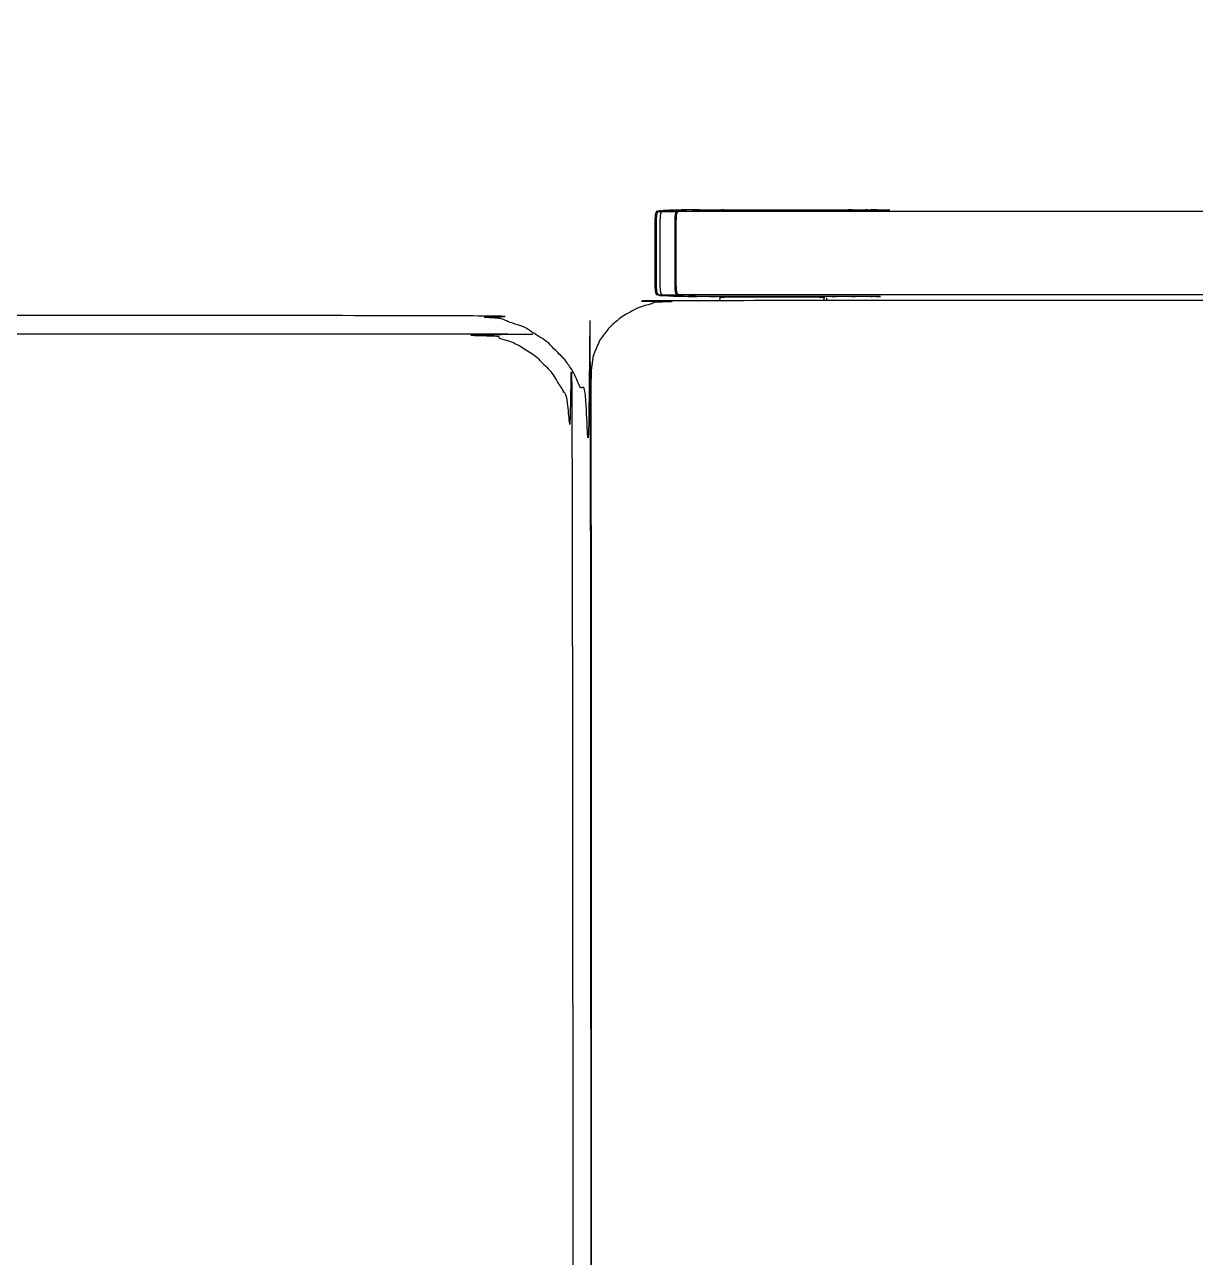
# Model space of a CAD drawing. Header units: millimetres. Extents: x 3429 to 24139, y -631 to 9878.
# Drawn here: x 7976.36 to 8008.33, y 3541.51 to 3575.16 of the extents above; entities that cross this region are included whole.
import ezdxf

# ---------------------------------------------------------------- set-up
doc = ezdxf.new("R2010")
doc.units = ezdxf.units.MM
for name, color, linetype, lineweight in [('multid_gorunus_3', 23, 'Continuous', 13), ('multid_gorunus_4', 15, 'Continuous', 9), ('multid_gorunus_5', 193, 'Continuous', 5)]:
    doc.layers.add(name, color=color, linetype=linetype, lineweight=lineweight)

# ---------------------------------------------------------------- blocks, each defined once
blk = doc.blocks.new('grup-1')
at = {"layer": 'multid_gorunus_3', "lineweight": -3}
for points in [[(2472.24, 6030.584), (2471.87, 6030.627), (2471.5, 6030.67), (2437.229, 6030.679), (2402.957, 6030.689), (2402.587, 6030.646), (2402.217, 6030.604), (2401.878, 6030.482), (2401.538, 6030.361), (2401.238, 6030.17), (2400.938, 6029.979), (2400.688, 6029.729), (2400.438, 6029.479), (2400.247, 6029.18), (2400.057, 6028.88), (2399.935, 6028.54), (2399.813, 6028.201), (2399.77, 6027.831), (2399.728, 6027.461), (2399.713, 5975.69), (2399.696, 5913.418), (2399.739, 5913.048), (2399.781, 5912.678), (2399.903, 5912.339), (2400.024, 5911.999), (2400.215, 5911.699), (2400.406, 5911.399), (2400.656, 5911.149), (2400.906, 5910.899), (2401.205, 5910.708), (2401.505, 5910.517), (2401.845, 5910.396), (2402.184, 5910.274), (2402.554, 5910.231), (2402.924, 5910.189), (2437.195, 5910.179), (2471.467, 5910.17), (2471.837, 5910.212), (2472.207, 5910.255), (2472.546, 5910.376), (2472.886, 5910.498), (2473.186, 5910.688), (2473.486, 5910.879), (2473.736, 5911.129), (2473.986, 5911.379), (2474.177, 5911.679), (2474.367, 5911.978), (2474.489, 5912.318), (2474.611, 5912.658), (2474.654, 5913.028), (2474.696, 5913.397), (2474.713, 5975.669), (2474.728, 6027.44), (2474.685, 6027.81), (2474.643, 6028.18), (2474.521, 6028.52), (2474.4, 6028.86), (2474.209, 6029.159), (2474.018, 6029.459), (2473.768, 6029.709), (2473.518, 6029.959), (2473.219, 6030.15), (2472.919, 6030.341), (2472.579, 6030.463), (2472.24, 6030.584)], [(2471.498, 6030.17), (2471.811, 6030.134), (2472.123, 6030.097), (2472.41, 6029.994), (2472.698, 6029.892), (2472.951, 6029.73), (2473.205, 6029.569), (2473.416, 6029.357), (2473.628, 6029.146), (2473.789, 6028.892), (2473.95, 6028.638), (2474.053, 6028.351), (2474.156, 6028.064), (2474.192, 6027.751), (2474.228, 6027.438), (2474.213, 5975.669), (2474.196, 5913.4), (2474.16, 5913.087), (2474.124, 5912.774), (2474.021, 5912.487), (2473.918, 5912.2), (2473.757, 5911.946), (2473.595, 5911.693), (2473.384, 5911.481), (2473.172, 5911.27), (2472.918, 5911.109), (2472.665, 5910.947), (2472.378, 5910.845), (2472.09, 5910.742), (2471.778, 5910.706), (2471.465, 5910.67), (2437.196, 5910.679), (2402.926, 5910.689), (2402.613, 5910.725), (2402.301, 5910.761), (2402.014, 5910.864), (2401.726, 5910.967), (2401.473, 5911.128), (2401.219, 5911.29), (2401.008, 5911.501), (2400.796, 5911.713), (2400.635, 5911.966), (2400.474, 5912.22), (2400.371, 5912.507), (2400.268, 5912.795), (2400.232, 5913.107), (2400.196, 5913.42), (2400.213, 5975.689), (2400.228, 6027.459), (2400.264, 6027.772), (2400.3, 6028.084), (2400.403, 6028.371), (2400.506, 6028.659), (2400.667, 6028.912), (2400.829, 6029.166), (2401.04, 6029.377), (2401.252, 6029.589), (2401.506, 6029.75), (2401.759, 6029.911), (2402.046, 6030.014), (2402.334, 6030.117), (2402.646, 6030.153), (2402.959, 6030.189), (2437.228, 6030.179), (2471.498, 6030.17)]]:
    blk.add_open_spline(points, degree=2, knots=[-16, -16, -16, -15, -15, -14, -14, -13, -13, -12, -12, -11, -11, -10, -10, -9, -9, -8, -8, -7, -7, -6, -6, -5, -5, -4, -4, -3, -3, -2, -2, -1, -1, 0, 0, 1, 1, 2, 2, 3, 3, 4, 4, 5, 5, 6, 6, 7, 7, 8, 8, 9, 9, 10, 10, 11, 11, 12, 12, 13, 13, 14, 14, 15, 15, 16, 16, 16], dxfattribs=at)
at = {"layer": 'multid_gorunus_4', "lineweight": -3}
for points, knots in [([(2346.99, 6029.91), (2346.994, 6029.917), (2346.998, 6029.925), (2347.01, 6029.935), (2347.021, 6029.945), (2347.042, 6029.961), (2347.064, 6029.978), (2347.099, 6030.003), (2347.133, 6030.028), (2347.184, 6030.065), (2347.236, 6030.102), (2347.3, 6030.148), (2347.364, 6030.194), (2347.438, 6030.247), (2347.512, 6030.299), (2347.592, 6030.355), (2347.673, 6030.411), (2347.758, 6030.468), (2347.842, 6030.525), (2347.929, 6030.582), (2348.017, 6030.639), (2348.106, 6030.696), (2348.196, 6030.753), (2348.287, 6030.81), (2348.378, 6030.867), (2348.47, 6030.922), (2348.562, 6030.978), (2348.656, 6031.032), (2348.749, 6031.087), (2348.843, 6031.14), (2348.937, 6031.193), (2349.032, 6031.246), (2349.126, 6031.298), (2349.222, 6031.349), (2349.318, 6031.4), (2349.415, 6031.451), (2349.511, 6031.501), (2349.609, 6031.55), (2349.706, 6031.599), (2349.805, 6031.647), (2349.903, 6031.694), (2350.003, 6031.741), (2350.102, 6031.788), (2350.202, 6031.833), (2350.302, 6031.879), (2350.403, 6031.923), (2350.504, 6031.968), (2350.606, 6032.011), (2350.707, 6032.054), (2350.81, 6032.096), (2350.912, 6032.138), (2351.016, 6032.179), (2351.119, 6032.22), (2351.223, 6032.26), (2351.327, 6032.299), (2351.432, 6032.338), (2351.537, 6032.376), (2351.642, 6032.413), (2351.748, 6032.451), (2351.854, 6032.487), (2351.961, 6032.522), (2352.067, 6032.557), (2352.174, 6032.592), (2352.282, 6032.625), (2352.39, 6032.658), (2352.498, 6032.69), (2352.606, 6032.722), (2352.715, 6032.753), (2352.824, 6032.784), (2352.934, 6032.813), (2353.044, 6032.842), (2353.154, 6032.87), (2353.264, 6032.898), (2353.375, 6032.925), (2353.486, 6032.951), (2353.597, 6032.976), (2353.708, 6033.001), (2353.82, 6033.025), (2353.932, 6033.049), (2354.045, 6033.071), (2354.157, 6033.093), (2354.27, 6033.114), (2354.383, 6033.135), (2354.501, 6033.154), (2354.619, 6033.174), (2354.745, 6033.192), (2354.871, 6033.21), (2355.009, 6033.226), (2355.148, 6033.243), (2355.303, 6033.258), (2355.458, 6033.274), (2355.634, 6033.288), (2355.81, 6033.302), (2356.01, 6033.315), (2356.21, 6033.329), (2356.439, 6033.341), (2356.667, 6033.353), (2356.928, 6033.364), (2357.19, 6033.375), (2357.487, 6033.385), (2357.785, 6033.395), (2358.123, 6033.404), (2358.462, 6033.413), (2358.844, 6033.421), (2359.227, 6033.429), (2359.658, 6033.437), (2360.09, 6033.444), (2360.573, 6033.45), (2361.057, 6033.457), (2361.597, 6033.463), (2362.138, 6033.469), (2362.739, 6033.474), (2363.339, 6033.479), (2364.005, 6033.484), (2364.67, 6033.488), (2365.392, 6033.492), (2366.113, 6033.496), (2366.884, 6033.5), (2367.654, 6033.503), (2368.464, 6033.506), (2369.275, 6033.509), (2370.118, 6033.512), (2370.961, 6033.514), (2371.828, 6033.516), (2372.695, 6033.518), (2373.579, 6033.52), (2374.463, 6033.522), (2375.354, 6033.523), (2376.246, 6033.524), (2377.138, 6033.525), (2378.03, 6033.526), (2378.915, 6033.527), (2379.799, 6033.528), (2380.667, 6033.528), (2381.536, 6033.529), (2382.38, 6033.529), (2382.625, 6033.53), (2383.437, 6033.53), (2384.25, 6033.53), (2385.023, 6033.53), (2385.795, 6033.53), (2386.52, 6033.53), (2387.245, 6033.53), (2387.913, 6033.53), (2388.582, 6033.53), (2389.186, 6033.53), (2389.791, 6033.53), (2390.335, 6033.53), (2390.879, 6033.53), (2391.366, 6033.53), (2391.853, 6033.53), (2392.287, 6033.53), (2392.72, 6033.53), (2393.104, 6033.53), (2393.487, 6033.53), (2393.824, 6033.53), (2394.162, 6033.53), (2394.456, 6033.53), (2394.75, 6033.53), (2395.005, 6033.53), (2395.259, 6033.53), (2395.478, 6033.53), (2395.697, 6033.53), (2395.883, 6033.53), (2396.068, 6033.53), (2396.224, 6033.53), (2396.379, 6033.53), (2396.507, 6033.53), (2396.635, 6033.53), (2396.738, 6033.53), (2396.841, 6033.53), (2396.922, 6033.53), (2397.003, 6033.53), (2397.065, 6033.53), (2397.126, 6033.53), (2397.172, 6033.53), (2397.218, 6033.53), (2397.25, 6033.53), (2397.282, 6033.53), (2397.302, 6033.529), (2397.323, 6033.529), (2397.335, 6033.527), (2397.347, 6033.525)], [0, 0, 0, 1, 1, 2, 2, 3, 3, 4, 4, 5, 5, 6, 6, 7, 7, 8, 8, 9, 9, 10, 10, 11, 11, 12, 12, 13, 13, 14, 14, 15, 15, 16, 16, 17, 17, 18, 18, 19, 19, 20, 20, 21, 21, 22, 22, 23, 23, 24, 24, 25, 25, 26, 26, 27, 27, 28, 28, 29, 29, 30, 30, 31, 31, 32, 32, 33, 33, 34, 34, 35, 35, 36, 36, 37, 37, 38, 38, 39, 39, 40, 40, 41, 41, 42, 42, 43, 43, 44, 44, 45, 45, 46, 46, 47, 47, 48, 48, 49, 49, 50, 50, 51, 51, 52, 52, 53, 53, 54, 54, 55, 55, 56, 56, 57, 57, 58, 58, 59, 59, 60, 60, 61, 61, 62, 62, 63, 63, 64, 64, 65, 65, 66, 66, 67, 67, 68, 68, 69, 69, 70, 70, 71, 71, 72, 72, 73, 73, 74, 74, 75, 75, 76, 76, 77, 77, 78, 78, 79, 79, 80, 80, 81, 81, 82, 82, 83, 83, 84, 84, 85, 85, 86, 86, 87, 87, 88, 88, 89, 89, 90, 90, 91, 91, 91]), ([(2396.953, 6033.571), (2396.914, 6033.571), (2396.875, 6033.572), (2396.855, 6033.573), (2396.834, 6033.573), (2396.783, 6033.574), (2396.732, 6033.574), (2396.673, 6033.574), (2396.614, 6033.574), (2396.547, 6033.575), (2396.48, 6033.575), (2396.404, 6033.575), (2396.328, 6033.575), (2396.243, 6033.575), (2396.157, 6033.575), (2396.062, 6033.575), (2395.967, 6033.575), (2395.862, 6033.575), (2395.758, 6033.575), (2395.647, 6033.575), (2395.535, 6033.575), (2395.417, 6033.575), (2395.299, 6033.575), (2395.176, 6033.575), (2395.053, 6033.575), (2394.926, 6033.575), (2394.8, 6033.575), (2394.67, 6033.575), (2394.541, 6033.575), (2394.411, 6033.575), (2394.28, 6033.575), (2394.15, 6033.575), (2394.019, 6033.575), (2393.89, 6033.575), (2393.761, 6033.575), (2393.634, 6033.575), (2393.507, 6033.575), (2393.384, 6033.575), (2393.262, 6033.575), (2393.144, 6033.575), (2393.026, 6033.575), (2392.914, 6033.575), (2392.802, 6033.575), (2392.698, 6033.575), (2392.594, 6033.575), (2392.499, 6033.575), (2392.403, 6033.575), (2392.318, 6033.575), (2392.232, 6033.575), (2392.156, 6033.575), (2392.08, 6033.575), (2392.013, 6033.575), (2391.946, 6033.575), (2391.887, 6033.574), (2391.829, 6033.574), (2391.777, 6033.574), (2391.726, 6033.574), (2391.682, 6033.573), (2391.638, 6033.573), (2391.601, 6033.572), (2391.563, 6033.571), (2391.563, 6033.571), (2391.562, 6033.571)], [187.113527, 187.113527, 187.113527, 188, 188, 189, 189, 190, 190, 191, 191, 192, 192, 193, 193, 194, 194, 195, 195, 196, 196, 197, 197, 198, 198, 199, 199, 200, 200, 201, 201, 202, 202, 203, 203, 204, 204, 205, 205, 206, 206, 207, 207, 208, 208, 209, 209, 210, 210, 211, 211, 212, 212, 213, 213, 214, 214, 215, 215, 216, 216, 217, 217, 217.009365, 217.009365, 217.009365]), ([(2391.925, 6033.574), (2391.926, 6033.574), (2391.926, 6033.574), (2391.986, 6033.574), (2392.045, 6033.575), (2392.063, 6033.575), (2392.08, 6033.575)], [246.987914, 246.987914, 246.987914, 247, 247, 248, 248, 248.257924, 248.257924, 248.257924]), ([(2392.181, 6033.575), (2392.181, 6033.575), (2392.181, 6033.575), (2392.207, 6033.575), (2392.232, 6033.575)], [248.9989623, 248.9989623, 248.9989623, 249, 249, 249.3333336, 249.3333336, 249.3333336]), ([(2392.593, 6033.575), (2392.647, 6033.575), (2392.701, 6033.575), (2392.701, 6033.575), (2392.701, 6033.575)], [251.4453515, 251.4453515, 251.4453515, 252, 252, 252.0000001, 252.0000001, 252.0000001]), ([(2396.765, 6033.574), (2396.765, 6033.574), (2396.765, 6033.574), (2396.824, 6033.574), (2396.884, 6033.574), (2396.935, 6033.574), (2396.987, 6033.573), (2397.031, 6033.573), (2397.076, 6033.572), (2397.114, 6033.572), (2397.152, 6033.571), (2397.184, 6033.57), (2397.215, 6033.569), (2397.242, 6033.568), (2397.268, 6033.567)], [47.99625, 47.99625, 47.99625, 48, 48, 49, 49, 50, 50, 51, 51, 52, 52, 53, 53, 53.997378, 53.997378, 53.997378]), ([(2396.953, 6033.571), (2396.975, 6033.571), (2396.997, 6033.571), (2397.029, 6033.57), (2397.061, 6033.569), (2397.087, 6033.568), (2397.113, 6033.567), (2397.134, 6033.566), (2397.155, 6033.565)], [180.29815, 180.29815, 180.29815, 181, 181, 182, 182, 183, 183, 184, 184, 184]), ([(2397.155, 6033.565), (2397.177, 6033.564), (2397.198, 6033.562), (2397.216, 6033.561), (2397.233, 6033.559)], [0, 0, 0, 1, 1, 2, 2, 2]), ([(2397.233, 6033.559), (2397.247, 6033.557), (2397.261, 6033.554), (2397.273, 6033.552), (2397.286, 6033.55)], [0, 0, 0, 1, 1, 2, 2, 2]), ([(2397.504, 6033.56), (2397.472, 6033.56), (2397.44, 6033.56), (2397.412, 6033.56), (2397.385, 6033.56), (2397.368, 6033.562), (2397.35, 6033.564), (2397.331, 6033.564), (2397.312, 6033.564), (2397.29, 6033.565), (2397.268, 6033.567)], [0, 0, 0, 1, 1, 2, 2, 3, 3, 4, 4, 5, 5, 5]), ([(2397.337, 6033.533), (2397.33, 6033.536), (2397.324, 6033.539), (2397.315, 6033.542), (2397.307, 6033.545), (2397.296, 6033.548), (2397.286, 6033.55)], [0, 0, 0, 1, 1, 2, 2, 3, 3, 3]), ([(2397.313, 6031.239), (2397.318, 6031.24), (2397.322, 6031.24), (2397.332, 6031.243), (2397.343, 6031.245), (2397.351, 6031.248), (2397.359, 6031.25), (2397.365, 6031.254), (2397.371, 6031.257), (2397.376, 6031.26), (2397.381, 6031.264), (2397.385, 6031.268), (2397.389, 6031.272), (2397.393, 6031.276), (2397.397, 6031.281), (2397.4, 6031.286), (2397.403, 6031.292), (2397.406, 6031.298), (2397.409, 6031.304), (2397.411, 6031.312), (2397.413, 6031.319), (2397.415, 6031.328), (2397.417, 6031.337), (2397.419, 6031.347), (2397.421, 6031.358), (2397.422, 6031.37), (2397.424, 6031.382), (2397.425, 6031.396), (2397.426, 6031.41), (2397.427, 6031.426), (2397.427, 6031.442), (2397.428, 6031.46), (2397.429, 6031.478), (2397.429, 6031.499), (2397.429, 6031.519), (2397.43, 6031.542), (2397.43, 6031.565), (2397.43, 6031.591), (2397.43, 6031.617), (2397.43, 6031.645), (2397.43, 6031.673), (2397.43, 6031.704), (2397.43, 6031.736), (2397.43, 6031.77), (2397.43, 6031.804), (2397.43, 6031.841), (2397.43, 6031.878), (2397.43, 6031.917), (2397.43, 6031.957), (2397.43, 6031.998), (2397.43, 6032.039), (2397.43, 6032.082), (2397.43, 6032.124), (2397.43, 6032.168), (2397.43, 6032.212), (2397.43, 6032.257), (2397.43, 6032.301), (2397.43, 6032.346), (2397.43, 6032.391), (2397.43, 6032.436), (2397.43, 6032.481), (2397.43, 6032.526), (2397.43, 6032.57), (2397.43, 6032.614), (2397.43, 6032.658), (2397.43, 6032.7), (2397.43, 6032.743), (2397.43, 6032.784), (2397.43, 6032.825), (2397.43, 6032.865), (2397.43, 6032.904), (2397.43, 6032.941), (2397.43, 6032.978), (2397.43, 6033.012), (2397.43, 6033.046), (2397.43, 6033.078), (2397.43, 6033.109), (2397.43, 6033.137), (2397.43, 6033.165), (2397.43, 6033.191), (2397.43, 6033.217), (2397.429, 6033.24), (2397.429, 6033.263), (2397.429, 6033.283), (2397.428, 6033.304), (2397.428, 6033.322), (2397.427, 6033.34), (2397.426, 6033.356), (2397.426, 6033.372), (2397.425, 6033.386), (2397.424, 6033.4), (2397.422, 6033.412), (2397.421, 6033.424), (2397.419, 6033.435), (2397.417, 6033.445), (2397.415, 6033.454), (2397.413, 6033.463), (2397.411, 6033.47), (2397.409, 6033.478), (2397.406, 6033.484), (2397.403, 6033.49), (2397.4, 6033.496), (2397.397, 6033.501), (2397.393, 6033.506), (2397.389, 6033.51), (2397.385, 6033.514), (2397.381, 6033.518), (2397.376, 6033.522), (2397.371, 6033.525), (2397.365, 6033.528), (2397.359, 6033.531), (2397.351, 6033.534), (2397.343, 6033.537), (2397.332, 6033.539), (2397.322, 6033.542), (2397.318, 6033.542), (2397.313, 6033.543)], [43.684205, 43.684205, 43.684205, 44, 44, 45, 45, 46, 46, 47, 47, 48, 48, 49, 49, 50, 50, 51, 51, 52, 52, 53, 53, 54, 54, 55, 55, 56, 56, 57, 57, 58, 58, 59, 59, 60, 60, 61, 61, 62, 62, 63, 63, 64, 64, 65, 65, 66, 66, 67, 67, 68, 68, 69, 69, 70, 70, 71, 71, 72, 72, 73, 73, 74, 74, 75, 75, 76, 76, 77, 77, 78, 78, 79, 79, 80, 80, 81, 81, 82, 82, 83, 83, 84, 84, 85, 85, 86, 86, 87, 87, 88, 88, 89, 89, 90, 90, 91, 91, 92, 92, 93, 93, 94, 94, 95, 95, 96, 96, 97, 97, 98, 98, 99, 99, 100, 100, 100.322771, 100.322771, 100.322771]), ([(2397.337, 6033.533), (2397.342, 6033.529), (2397.347, 6033.525), (2397.352, 6033.522), (2397.357, 6033.518)], [0, 0, 0, 1, 1, 2, 2, 2]), ([(2397.35, 6033.564), (2397.377, 6033.564), (2397.404, 6033.564), (2397.422, 6033.562), (2397.44, 6033.56)], [0, 0, 0, 1, 1, 2, 2, 2]), ([(2397.357, 6033.518), (2397.362, 6033.514), (2397.366, 6033.51), (2397.37, 6033.506), (2397.373, 6033.501), (2397.377, 6033.496), (2397.38, 6033.49), (2397.383, 6033.484), (2397.385, 6033.478), (2397.388, 6033.47), (2397.39, 6033.463), (2397.392, 6033.454), (2397.394, 6033.445), (2397.396, 6033.435), (2397.397, 6033.424), (2397.399, 6033.412), (2397.4, 6033.4), (2397.401, 6033.386), (2397.402, 6033.372), (2397.403, 6033.356), (2397.404, 6033.34), (2397.404, 6033.322), (2397.405, 6033.304), (2397.405, 6033.283), (2397.406, 6033.263), (2397.406, 6033.24), (2397.406, 6033.217), (2397.406, 6033.191), (2397.407, 6033.165), (2397.407, 6033.137), (2397.407, 6033.109), (2397.407, 6033.078), (2397.407, 6033.046), (2397.407, 6033.012), (2397.407, 6032.978), (2397.407, 6032.941), (2397.407, 6032.904), (2397.407, 6032.865), (2397.407, 6032.825), (2397.407, 6032.784), (2397.407, 6032.743), (2397.407, 6032.7), (2397.407, 6032.658), (2397.407, 6032.614), (2397.407, 6032.57), (2397.407, 6032.526), (2397.407, 6032.481), (2397.407, 6032.436), (2397.407, 6032.391), (2397.407, 6032.346), (2397.407, 6032.301), (2397.407, 6032.257), (2397.407, 6032.212), (2397.407, 6032.168), (2397.407, 6032.124), (2397.407, 6032.082), (2397.407, 6032.039), (2397.407, 6031.998), (2397.407, 6031.957), (2397.407, 6031.917), (2397.407, 6031.878), (2397.407, 6031.841), (2397.407, 6031.804), (2397.407, 6031.77), (2397.407, 6031.736), (2397.407, 6031.704), (2397.407, 6031.673), (2397.407, 6031.645), (2397.407, 6031.617), (2397.406, 6031.591), (2397.406, 6031.565), (2397.406, 6031.542), (2397.406, 6031.519), (2397.405, 6031.499), (2397.405, 6031.478), (2397.405, 6031.46), (2397.404, 6031.442), (2397.403, 6031.426), (2397.402, 6031.41), (2397.401, 6031.396), (2397.4, 6031.382), (2397.399, 6031.37), (2397.398, 6031.358), (2397.396, 6031.347), (2397.394, 6031.337), (2397.392, 6031.328), (2397.39, 6031.319), (2397.388, 6031.312), (2397.385, 6031.304), (2397.383, 6031.298), (2397.38, 6031.292), (2397.377, 6031.286), (2397.373, 6031.281), (2397.37, 6031.276), (2397.366, 6031.272), (2397.362, 6031.268), (2397.357, 6031.264)], [-32, -32, -32, -31, -31, -30, -30, -29, -29, -28, -28, -27, -27, -26, -26, -25, -25, -24, -24, -23, -23, -22, -22, -21, -21, -20, -20, -19, -19, -18, -18, -17, -17, -16, -16, -15, -15, -14, -14, -13, -13, -12, -12, -11, -11, -10, -10, -9, -9, -8, -8, -7, -7, -6, -6, -5, -5, -4, -4, -3, -3, -2, -2, -1, -1, 0, 0, 1, 1, 2, 2, 3, 3, 4, 4, 5, 5, 6, 6, 7, 7, 8, 8, 9, 9, 10, 10, 11, 11, 12, 12, 13, 13, 14, 14, 15, 15, 16, 16, 16]), ([(2397.79, 6033.53), (2397.761, 6033.53), (2397.731, 6033.53), (2397.698, 6033.53), (2397.664, 6033.53), (2397.63, 6033.53), (2397.596, 6033.53), (2397.563, 6033.53), (2397.531, 6033.53), (2397.503, 6033.53), (2397.476, 6033.53), (2397.457, 6033.53), (2397.438, 6033.53), (2397.425, 6033.529), (2397.412, 6033.529), (2397.403, 6033.527), (2397.394, 6033.525), (2397.387, 6033.522), (2397.381, 6033.518)], [0, 0, 0, 1, 1, 2, 2, 3, 3, 4, 4, 5, 5, 6, 6, 7, 7, 8, 8, 9, 9, 9]), ([(2397.468, 6033.556), (2397.44, 6033.556), (2397.413, 6033.556), (2397.399, 6033.558), (2397.385, 6033.56)], [0, 0, 0, 1, 1, 2, 2, 2]), ([(2397.504, 6033.56), (2397.518, 6033.558), (2397.532, 6033.556), (2397.5, 6033.556), (2397.468, 6033.556), (2397.454, 6033.558), (2397.44, 6033.56)], [0, 0, 0, 1, 1, 2, 2, 3, 3, 3]), ([(2397.469, 6033.564), (2397.486, 6033.562), (2397.504, 6033.56), (2397.538, 6033.56), (2397.573, 6033.56), (2397.555, 6033.562), (2397.537, 6033.564), (2397.503, 6033.564), (2397.469, 6033.564)], [0, 0, 0, 1, 1, 2, 2, 3, 3, 4, 4, 4]), ([(2397.766, 6033.545), (2397.757, 6033.548), (2397.749, 6033.551), (2397.737, 6033.553), (2397.726, 6033.556), (2397.697, 6033.556), (2397.668, 6033.556), (2397.653, 6033.558), (2397.639, 6033.56), (2397.606, 6033.56), (2397.573, 6033.56)], [0, 0, 0, 1, 1, 2, 2, 3, 3, 4, 4, 5, 5, 5]), ([(2397.668, 6033.556), (2397.634, 6033.556), (2397.601, 6033.556), (2397.587, 6033.558), (2397.573, 6033.56)], [0, 0, 0, 1, 1, 2, 2, 2]), ([(2397.668, 6033.556), (2397.679, 6033.553), (2397.69, 6033.551), (2397.719, 6033.551), (2397.749, 6033.551)], [0, 0, 0, 1, 1, 2, 2, 2]), ([(2397.69, 6033.551), (2397.699, 6033.548), (2397.707, 6033.545), (2397.736, 6033.545), (2397.766, 6033.545)], [0, 0, 0, 1, 1, 2, 2, 2]), ([(2397.817, 6033.545), (2397.791, 6033.545), (2397.766, 6033.545), (2397.773, 6033.541), (2397.779, 6033.538), (2397.805, 6033.538), (2397.83, 6033.538), (2397.823, 6033.541), (2397.817, 6033.545), (2397.808, 6033.548), (2397.799, 6033.551)], [0, 0, 0, 1, 1, 2, 2, 3, 3, 4, 4, 5, 5, 5]), ([(2397.817, 6033.545), (2397.838, 6033.545), (2397.859, 6033.545), (2397.866, 6033.541), (2397.873, 6033.538), (2397.878, 6033.534), (2397.884, 6033.53), (2397.862, 6033.53), (2397.841, 6033.53), (2397.815, 6033.53), (2397.79, 6033.53), (2397.785, 6033.534), (2397.779, 6033.538)], [0, 0, 0, 1, 1, 2, 2, 3, 3, 4, 4, 5, 5, 6, 6, 6]), ([(2397.79, 6033.53), (2397.795, 6033.526), (2397.8, 6033.521), (2397.804, 6033.516), (2397.808, 6033.511), (2397.812, 6033.505), (2397.815, 6033.499), (2397.818, 6033.492), (2397.821, 6033.485), (2397.824, 6033.477), (2397.827, 6033.468), (2397.829, 6033.459), (2397.831, 6033.449), (2397.833, 6033.438), (2397.835, 6033.428), (2397.836, 6033.415), (2397.838, 6033.402), (2397.839, 6033.388), (2397.84, 6033.374), (2397.841, 6033.357), (2397.841, 6033.341), (2397.842, 6033.323), (2397.843, 6033.304), (2397.843, 6033.284), (2397.843, 6033.263), (2397.844, 6033.24), (2397.844, 6033.217), (2397.844, 6033.191), (2397.844, 6033.166), (2397.844, 6033.137), (2397.844, 6033.109), (2397.844, 6033.078), (2397.844, 6033.046), (2397.844, 6033.012), (2397.844, 6032.978), (2397.844, 6032.941), (2397.844, 6032.904), (2397.844, 6032.865), (2397.844, 6032.825), (2397.844, 6032.784), (2397.844, 6032.743), (2397.844, 6032.7), (2397.844, 6032.658), (2397.844, 6032.614), (2397.844, 6032.57), (2397.844, 6032.525), (2397.844, 6032.481), (2397.844, 6032.436), (2397.844, 6032.391), (2397.844, 6032.346), (2397.844, 6032.301), (2397.844, 6032.256), (2397.844, 6032.212), (2397.844, 6032.168), (2397.844, 6032.124), (2397.844, 6032.082), (2397.844, 6032.039), (2397.844, 6031.998), (2397.844, 6031.957), (2397.844, 6031.917), (2397.844, 6031.878), (2397.844, 6031.841), (2397.844, 6031.804), (2397.844, 6031.77), (2397.844, 6031.736), (2397.844, 6031.704), (2397.844, 6031.673), (2397.844, 6031.645), (2397.844, 6031.616), (2397.844, 6031.591), (2397.844, 6031.565), (2397.844, 6031.542), (2397.844, 6031.519), (2397.843, 6031.498), (2397.843, 6031.478), (2397.842, 6031.459), (2397.842, 6031.441), (2397.841, 6031.425), (2397.84, 6031.408), (2397.839, 6031.394), (2397.838, 6031.38), (2397.836, 6031.367), (2397.835, 6031.354), (2397.833, 6031.343), (2397.831, 6031.333), (2397.829, 6031.323), (2397.827, 6031.314), (2397.824, 6031.305), (2397.822, 6031.297), (2397.818, 6031.29), (2397.815, 6031.283), (2397.812, 6031.277), (2397.808, 6031.271), (2397.804, 6031.266), (2397.8, 6031.261), (2397.795, 6031.257), (2397.79, 6031.252)], [0, 0, 0, 1, 1, 2, 2, 3, 3, 4, 4, 5, 5, 6, 6, 7, 7, 8, 8, 9, 9, 10, 10, 11, 11, 12, 12, 13, 13, 14, 14, 15, 15, 16, 16, 17, 17, 18, 18, 19, 19, 20, 20, 21, 21, 22, 22, 23, 23, 24, 24, 25, 25, 26, 26, 27, 27, 28, 28, 29, 29, 30, 30, 31, 31, 32, 32, 33, 33, 34, 34, 35, 35, 36, 36, 37, 37, 38, 38, 39, 39, 40, 40, 41, 41, 42, 42, 43, 43, 44, 44, 45, 45, 46, 46, 47, 47, 48, 48, 48]), ([(2397.884, 6033.53), (2397.901, 6033.53), (2397.918, 6033.53), (2397.913, 6033.534), (2397.908, 6033.538), (2397.89, 6033.538), (2397.873, 6033.538)], [0, 0, 0, 1, 1, 2, 2, 3, 3, 3]), ([(2397.955, 6033.521), (2397.942, 6033.521), (2397.928, 6033.521), (2397.911, 6033.521), (2397.893, 6033.521), (2397.888, 6033.525), (2397.884, 6033.53)], [0, 0, 0, 1, 1, 2, 2, 3, 3, 3]), ([(2397.893, 6031.261), (2397.897, 6031.266), (2397.902, 6031.271), (2397.905, 6031.277), (2397.909, 6031.283), (2397.912, 6031.29), (2397.915, 6031.297), (2397.918, 6031.305), (2397.92, 6031.314), (2397.922, 6031.323), (2397.925, 6031.333), (2397.927, 6031.343), (2397.928, 6031.354), (2397.93, 6031.367), (2397.931, 6031.38), (2397.932, 6031.394), (2397.933, 6031.408), (2397.934, 6031.425), (2397.935, 6031.441), (2397.936, 6031.459), (2397.936, 6031.478), (2397.937, 6031.498), (2397.937, 6031.519), (2397.937, 6031.542), (2397.938, 6031.565), (2397.938, 6031.591), (2397.938, 6031.616), (2397.938, 6031.645), (2397.938, 6031.673), (2397.938, 6031.704), (2397.938, 6031.736), (2397.938, 6031.77), (2397.938, 6031.804), (2397.938, 6031.841), (2397.938, 6031.878), (2397.938, 6031.917), (2397.938, 6031.957), (2397.938, 6031.998), (2397.938, 6032.039), (2397.938, 6032.082), (2397.938, 6032.124), (2397.938, 6032.168), (2397.938, 6032.212), (2397.938, 6032.257), (2397.938, 6032.301), (2397.938, 6032.346), (2397.938, 6032.391), (2397.938, 6032.436), (2397.938, 6032.481), (2397.938, 6032.526), (2397.938, 6032.57), (2397.938, 6032.614), (2397.938, 6032.658), (2397.938, 6032.7), (2397.938, 6032.743), (2397.938, 6032.784), (2397.938, 6032.825), (2397.938, 6032.865), (2397.938, 6032.904), (2397.938, 6032.941), (2397.938, 6032.978), (2397.938, 6033.012), (2397.938, 6033.046), (2397.938, 6033.078), (2397.938, 6033.109), (2397.938, 6033.137), (2397.938, 6033.166), (2397.938, 6033.191), (2397.937, 6033.217), (2397.937, 6033.24), (2397.937, 6033.263), (2397.937, 6033.284), (2397.936, 6033.304), (2397.936, 6033.323), (2397.935, 6033.341), (2397.934, 6033.357), (2397.933, 6033.374), (2397.932, 6033.388), (2397.931, 6033.402), (2397.93, 6033.415), (2397.928, 6033.428), (2397.926, 6033.439), (2397.925, 6033.449), (2397.922, 6033.459), (2397.92, 6033.468), (2397.918, 6033.477), (2397.915, 6033.485), (2397.912, 6033.492), (2397.909, 6033.499), (2397.905, 6033.505), (2397.901, 6033.511), (2397.897, 6033.516), (2397.893, 6033.521)], [0, 0, 0, 1, 1, 2, 2, 3, 3, 4, 4, 5, 5, 6, 6, 7, 7, 8, 8, 9, 9, 10, 10, 11, 11, 12, 12, 13, 13, 14, 14, 15, 15, 16, 16, 17, 17, 18, 18, 19, 19, 20, 20, 21, 21, 22, 22, 23, 23, 24, 24, 25, 25, 26, 26, 27, 27, 28, 28, 29, 29, 30, 30, 31, 31, 32, 32, 33, 33, 34, 34, 35, 35, 36, 36, 37, 37, 38, 38, 39, 39, 40, 40, 41, 41, 42, 42, 43, 43, 44, 44, 45, 45, 46, 46, 46]), ([(2397.928, 6031.261), (2397.932, 6031.266), (2397.936, 6031.271), (2397.94, 6031.277), (2397.944, 6031.283), (2397.947, 6031.29), (2397.95, 6031.297), (2397.953, 6031.305), (2397.955, 6031.314), (2397.957, 6031.323), (2397.96, 6031.333), (2397.961, 6031.343), (2397.963, 6031.354), (2397.965, 6031.367), (2397.966, 6031.38), (2397.967, 6031.394), (2397.968, 6031.408), (2397.969, 6031.425), (2397.97, 6031.441), (2397.971, 6031.459), (2397.971, 6031.478), (2397.972, 6031.498), (2397.972, 6031.519), (2397.972, 6031.542), (2397.972, 6031.565), (2397.973, 6031.591), (2397.973, 6031.616), (2397.973, 6031.645), (2397.973, 6031.673), (2397.973, 6031.704), (2397.973, 6031.736), (2397.973, 6031.77), (2397.973, 6031.804), (2397.973, 6031.841), (2397.973, 6031.878), (2397.973, 6031.917), (2397.973, 6031.957), (2397.973, 6031.998), (2397.973, 6032.039), (2397.973, 6032.082), (2397.973, 6032.124), (2397.973, 6032.168), (2397.973, 6032.212), (2397.973, 6032.257), (2397.973, 6032.301), (2397.973, 6032.346), (2397.973, 6032.391), (2397.973, 6032.436), (2397.973, 6032.481), (2397.973, 6032.526), (2397.973, 6032.57), (2397.973, 6032.614), (2397.973, 6032.658), (2397.973, 6032.7), (2397.973, 6032.743), (2397.973, 6032.784), (2397.973, 6032.825), (2397.973, 6032.865), (2397.973, 6032.904), (2397.973, 6032.941), (2397.973, 6032.978), (2397.973, 6033.012), (2397.973, 6033.046), (2397.973, 6033.078), (2397.973, 6033.109), (2397.973, 6033.137), (2397.973, 6033.166), (2397.973, 6033.191), (2397.972, 6033.217), (2397.972, 6033.24), (2397.972, 6033.263), (2397.971, 6033.284), (2397.971, 6033.304), (2397.97, 6033.323), (2397.97, 6033.341), (2397.969, 6033.357), (2397.968, 6033.374), (2397.967, 6033.388), (2397.966, 6033.402), (2397.965, 6033.415), (2397.963, 6033.428), (2397.961, 6033.439), (2397.959, 6033.45), (2397.957, 6033.459), (2397.955, 6033.468), (2397.952, 6033.477), (2397.95, 6033.485), (2397.947, 6033.492), (2397.944, 6033.499), (2397.94, 6033.505), (2397.936, 6033.511), (2397.932, 6033.516), (2397.928, 6033.521)], [0, 0, 0, 1, 1, 2, 2, 3, 3, 4, 4, 5, 5, 6, 6, 7, 7, 8, 8, 9, 9, 10, 10, 11, 11, 12, 12, 13, 13, 14, 14, 15, 15, 16, 16, 17, 17, 18, 18, 19, 19, 20, 20, 21, 21, 22, 22, 23, 23, 24, 24, 25, 25, 26, 26, 27, 27, 28, 28, 29, 29, 30, 30, 31, 31, 32, 32, 33, 33, 34, 34, 35, 35, 36, 36, 37, 37, 38, 38, 39, 39, 40, 40, 41, 41, 42, 42, 43, 43, 44, 44, 45, 45, 46, 46, 46]), ([(2391.946, 6031.208), (2391.936, 6031.208), (2391.926, 6031.208), (2391.875, 6031.209), (2391.823, 6031.209), (2391.823, 6031.209), (2391.823, 6031.209)], [166.832764, 166.832764, 166.832764, 167, 167, 168, 168, 168.000988, 168.000988, 168.000988]), ([(2391.823, 6031.208), (2391.826, 6031.208), (2391.829, 6031.208), (2391.888, 6031.208), (2391.946, 6031.208), (2392.013, 6031.208), (2392.081, 6031.208), (2392.157, 6031.208), (2392.232, 6031.208), (2392.318, 6031.208), (2392.403, 6031.208), (2392.499, 6031.208), (2392.594, 6031.208), (2392.698, 6031.208), (2392.802, 6031.207), (2392.914, 6031.207), (2393.026, 6031.207), (2393.144, 6031.207), (2393.262, 6031.207), (2393.385, 6031.207), (2393.508, 6031.208), (2393.634, 6031.207), (2393.761, 6031.207), (2393.89, 6031.207), (2394.019, 6031.207), (2394.15, 6031.207), (2394.28, 6031.207), (2394.411, 6031.207), (2394.541, 6031.207), (2394.671, 6031.207), (2394.8, 6031.207), (2394.926, 6031.207), (2395.053, 6031.207), (2395.176, 6031.207), (2395.299, 6031.207), (2395.417, 6031.207), (2395.535, 6031.207), (2395.647, 6031.207), (2395.758, 6031.207), (2395.862, 6031.207), (2395.967, 6031.207), (2396.062, 6031.207), (2396.157, 6031.207), (2396.243, 6031.207), (2396.328, 6031.207), (2396.404, 6031.207), (2396.48, 6031.207), (2396.547, 6031.207), (2396.614, 6031.208), (2396.673, 6031.208), (2396.732, 6031.208), (2396.783, 6031.208), (2396.834, 6031.209), (2396.855, 6031.209), (2396.875, 6031.21), (2396.919, 6031.211), (2396.964, 6031.211), (2397.001, 6031.212), (2397.039, 6031.212), (2397.046, 6031.213), (2397.052, 6031.213)], [491.945215, 491.945215, 491.945215, 492, 492, 493, 493, 494, 494, 495, 495, 496, 496, 497, 497, 498, 498, 499, 499, 500, 500, 501, 501, 502, 502, 503, 503, 504, 504, 505, 505, 506, 506, 507, 507, 508, 508, 509, 509, 510, 510, 511, 511, 512, 512, 513, 513, 514, 514, 515, 515, 516, 516, 517, 517, 518, 518, 519, 519, 520, 520, 520.210526, 520.210526, 520.210526]), ([(2392.594, 6031.208), (2392.551, 6031.207), (2392.508, 6031.207), (2392.507, 6031.207), (2392.507, 6031.207)], [162.5523315, 162.5523315, 162.5523315, 163, 163, 163.0057863, 163.0057863, 163.0057863]), ([(2393.137, 6031.208), (2393.137, 6031.208), (2393.137, 6031.208), (2393.082, 6031.207), (2393.026, 6031.207)], [159.9999999, 159.9999999, 159.9999999, 160, 160, 160.4942479, 160.4942479, 160.4942479]), ([(2393.356, 6031.094), (2393.357, 6031.127), (2393.359, 6031.161), (2393.371, 6031.168), (2393.382, 6031.175), (2393.371, 6031.178), (2393.359, 6031.181), (2393.35, 6031.183), (2393.341, 6031.185)], [14.843826, 14.843826, 14.843826, 15, 15, 16, 16, 17, 17, 18, 18, 18]), ([(2393.508, 6031.207), (2393.442, 6031.207), (2393.376, 6031.207), (2393.376, 6031.207), (2393.375, 6031.207)], [158.4712504, 158.4712504, 158.4712504, 159, 159, 159.0047057, 159.0047057, 159.0047057]), ([(2393.382, 6031.175), (2393.41, 6031.178), (2393.438, 6031.181), (2393.496, 6031.183), (2393.554, 6031.185), (2393.649, 6031.186), (2393.743, 6031.187), (2393.879, 6031.187), (2394.014, 6031.187), (2394.195, 6031.187), (2394.376, 6031.187), (2394.581, 6031.187), (2394.785, 6031.187), (2394.989, 6031.187), (2395.193, 6031.187), (2395.374, 6031.187), (2395.555, 6031.187), (2395.691, 6031.187), (2395.826, 6031.187), (2395.921, 6031.186), (2396.015, 6031.185), (2396.073, 6031.183), (2396.132, 6031.181), (2396.159, 6031.178), (2396.187, 6031.175)], [0, 0, 0, 1, 1, 2, 2, 3, 3, 4, 4, 5, 5, 6, 6, 7, 7, 8, 8, 9, 9, 10, 10, 11, 11, 12, 12, 12]), ([(2393.881, 6031.208), (2393.881, 6031.208), (2393.881, 6031.208), (2393.821, 6031.207), (2393.76, 6031.207)], [156.9999999, 156.9999999, 156.9999999, 157, 157, 157.4714829, 157.4714829, 157.4714829]), ([(2394.406, 6031.207), (2394.406, 6031.207), (2394.406, 6031.207), (2394.275, 6031.207), (2394.143, 6031.207), (2394.142, 6031.207), (2394.142, 6031.207)], [155, 155, 155, 155, 155, 156, 156, 156.003478, 156.003478, 156.003478]), ([(2395.188, 6031.207), (2395.188, 6031.207), (2395.188, 6031.207), (2395.06, 6031.207), (2394.932, 6031.207), (2394.801, 6031.207), (2394.67, 6031.207), (2394.67, 6031.207), (2394.67, 6031.207)], [152, 152, 152, 152, 152, 153, 153, 154, 154, 154.001471, 154.001471, 154.001471]), ([(2395.675, 6031.207), (2395.675, 6031.207), (2395.675, 6031.207), (2395.556, 6031.207), (2395.436, 6031.207), (2395.436, 6031.207), (2395.435, 6031.207)], [150, 150, 150, 150, 150, 151, 151, 151.004326, 151.004326, 151.004326]), ([(2396.111, 6031.207), (2396.111, 6031.207), (2396.111, 6031.207), (2396.006, 6031.207), (2395.901, 6031.207), (2395.9, 6031.207), (2395.9, 6031.207)], [148, 148, 148, 148, 148, 149, 149, 149.003071, 149.003071, 149.003071]), ([(2396.229, 6031.185), (2396.22, 6031.183), (2396.211, 6031.181), (2396.199, 6031.178), (2396.187, 6031.175), (2396.199, 6031.168), (2396.211, 6031.161), (2396.212, 6031.127), (2396.214, 6031.093)], [0, 0, 0, 1, 1, 2, 2, 3, 3, 3.158272, 3.158272, 3.158272]), ([(2396.48, 6031.207), (2396.478, 6031.207), (2396.476, 6031.207), (2396.39, 6031.207), (2396.304, 6031.207), (2396.304, 6031.207), (2396.303, 6031.207)], [145.975228, 145.975228, 145.975228, 146, 146, 147, 147, 147.003368, 147.003368, 147.003368]), ([(2397.268, 6031.215), (2397.242, 6031.214), (2397.215, 6031.213), (2397.184, 6031.212), (2397.152, 6031.211), (2397.114, 6031.21), (2397.076, 6031.21), (2397.032, 6031.209), (2396.987, 6031.209), (2396.935, 6031.208), (2396.884, 6031.208), (2396.859, 6031.208), (2396.833, 6031.208)], [138.009209, 138.009209, 138.009209, 139, 139, 140, 140, 141, 141, 142, 142, 143, 143, 143.425591, 143.425591, 143.425591]), ([(2397.155, 6031.217), (2397.134, 6031.216), (2397.113, 6031.215), (2397.087, 6031.214), (2397.061, 6031.213), (2397.056, 6031.213), (2397.052, 6031.213)], [522, 522, 522, 523, 523, 524, 524, 524.133835, 524.133835, 524.133835]), ([(2397.233, 6031.223), (2397.216, 6031.221), (2397.198, 6031.22), (2397.177, 6031.218), (2397.155, 6031.217)], [0, 0, 0, 1, 1, 2, 2, 2]), ([(2397.286, 6031.232), (2397.273, 6031.23), (2397.261, 6031.228), (2397.247, 6031.225), (2397.233, 6031.223)], [-1, -1, -1, 0, 0, 1, 1, 1]), ([(2397.306, 6031.215), (2397.328, 6031.217), (2397.35, 6031.218), (2397.331, 6031.218), (2397.312, 6031.218), (2397.29, 6031.217), (2397.268, 6031.215)], [0, 0, 0, 1, 1, 2, 2, 3, 3, 3]), ([(2397.286, 6031.232), (2397.296, 6031.234), (2397.307, 6031.237), (2397.315, 6031.24), (2397.324, 6031.243), (2397.33, 6031.246), (2397.337, 6031.249)], [-1, -1, -1, 0, 0, 1, 1, 2, 2, 2]), ([(2397.35, 6031.218), (2397.368, 6031.22), (2397.385, 6031.222), (2397.366, 6031.222), (2397.347, 6031.222), (2397.329, 6031.22), (2397.312, 6031.218)], [0, 0, 0, 1, 1, 2, 2, 3, 3, 3]), ([(2397.404, 6031.218), (2397.422, 6031.22), (2397.44, 6031.222), (2397.472, 6031.222), (2397.504, 6031.222), (2397.486, 6031.22), (2397.469, 6031.218), (2397.436, 6031.218), (2397.404, 6031.218), (2397.377, 6031.218), (2397.35, 6031.218)], [0, 0, 0, 1, 1, 2, 2, 3, 3, 4, 4, 5, 5, 5]), ([(2397.79, 6031.252), (2397.761, 6031.252), (2397.731, 6031.252), (2397.698, 6031.252), (2397.664, 6031.252), (2397.63, 6031.252), (2397.596, 6031.252), (2397.563, 6031.252), (2397.531, 6031.252), (2397.503, 6031.252), (2397.476, 6031.252), (2397.457, 6031.252), (2397.438, 6031.252), (2397.425, 6031.253), (2397.412, 6031.253), (2397.403, 6031.255), (2397.394, 6031.257), (2397.387, 6031.26), (2397.381, 6031.264)], [0, 0, 0, 1, 1, 2, 2, 3, 3, 4, 4, 5, 5, 6, 6, 7, 7, 8, 8, 9, 9, 9]), ([(2397.504, 6031.222), (2397.538, 6031.222), (2397.573, 6031.222), (2397.587, 6031.224), (2397.601, 6031.226), (2397.612, 6031.229), (2397.623, 6031.231), (2397.657, 6031.231), (2397.69, 6031.231), (2397.719, 6031.231), (2397.749, 6031.231)], [0, 0, 0, 1, 1, 2, 2, 3, 3, 4, 4, 5, 5, 5]), ([(2397.601, 6031.226), (2397.567, 6031.226), (2397.532, 6031.226), (2397.518, 6031.224), (2397.504, 6031.222)], [0, 0, 0, 1, 1, 2, 2, 2]), ([(2397.601, 6031.226), (2397.634, 6031.226), (2397.668, 6031.226), (2397.697, 6031.226), (2397.726, 6031.226), (2397.738, 6031.229), (2397.749, 6031.231)], [0, 0, 0, 1, 1, 2, 2, 3, 3, 3]), ([(2397.817, 6031.237), (2397.791, 6031.237), (2397.766, 6031.237), (2397.757, 6031.234), (2397.749, 6031.231), (2397.774, 6031.231), (2397.799, 6031.231), (2397.808, 6031.234), (2397.817, 6031.237)], [0, 0, 0, 1, 1, 2, 2, 3, 3, 4, 4, 4]), ([(2397.884, 6031.252), (2397.862, 6031.252), (2397.841, 6031.252), (2397.815, 6031.252), (2397.79, 6031.252), (2397.785, 6031.248), (2397.779, 6031.244), (2397.773, 6031.241), (2397.766, 6031.237)], [0, 0, 0, 1, 1, 2, 2, 3, 3, 4, 4, 4]), ([(2397.83, 6031.244), (2397.823, 6031.241), (2397.817, 6031.237), (2397.838, 6031.237), (2397.859, 6031.237), (2397.866, 6031.241), (2397.873, 6031.244), (2397.851, 6031.244), (2397.83, 6031.244)], [0, 0, 0, 1, 1, 2, 2, 3, 3, 4, 4, 4]), ([(2397.873, 6031.244), (2397.878, 6031.248), (2397.884, 6031.252), (2397.888, 6031.257), (2397.893, 6031.261), (2397.911, 6031.261), (2397.928, 6031.261), (2397.942, 6031.261), (2397.955, 6031.261)], [0, 0, 0, 1, 1, 2, 2, 3, 3, 4, 4, 4]), ([(2397.884, 6031.252), (2397.901, 6031.252), (2397.919, 6031.252), (2397.932, 6031.252), (2397.946, 6031.252)], [0, 0, 0, 1, 1, 2, 2, 2])]:
    blk.add_open_spline(points, degree=2, knots=knots, dxfattribs=at)
for points in [[(2396.111, 6033.575), (2396.134, 6033.575), (2396.157, 6033.575)], [(2397.306, 6033.567), (2397.328, 6033.565), (2397.35, 6033.564)], [(2397.918, 6033.53), (2397.932, 6033.53), (2397.946, 6033.53)], [(2397.918, 6033.53), (2397.923, 6033.525), (2397.928, 6033.521)], [(2392.081, 6031.208), (2392.063, 6031.208), (2392.046, 6031.208)], [(2393.281, 6031.094), (2393.283, 6031.13), (2393.285, 6031.166)], [(2397.347, 6031.257), (2397.342, 6031.253), (2397.337, 6031.249)], [(2397.357, 6031.264), (2397.353, 6031.26), (2397.348, 6031.257)], [(2397.385, 6031.222), (2397.412, 6031.222), (2397.44, 6031.222)], [(2397.668, 6031.226), (2397.679, 6031.229), (2397.69, 6031.231)], [(2397.919, 6031.252), (2397.923, 6031.257), (2397.928, 6031.261)]]:
    blk.add_open_spline(points, degree=2, dxfattribs=at)
at = {"layer": 'multid_gorunus_5', "lineweight": -3}
for points, knots in [([(2354.162, 6030.751), (2354.187, 6030.757), (2354.211, 6030.763), (2354.306, 6030.784), (2354.401, 6030.805), (2354.497, 6030.825), (2354.592, 6030.844), (2354.689, 6030.863), (2354.785, 6030.882), (2354.882, 6030.899), (2354.979, 6030.917), (2355.081, 6030.933), (2355.183, 6030.949), (2355.294, 6030.965), (2355.405, 6030.98), (2355.528, 6030.994), (2355.652, 6031.008), (2355.792, 6031.021), (2355.932, 6031.034), (2356.094, 6031.046), (2356.255, 6031.058), (2356.441, 6031.069), (2356.627, 6031.081), (2356.842, 6031.091), (2357.057, 6031.101), (2357.305, 6031.11), (2357.553, 6031.12), (2357.838, 6031.128), (2358.122, 6031.137), (2358.448, 6031.144), (2358.774, 6031.152), (2359.145, 6031.159), (2359.516, 6031.166), (2359.936, 6031.172), (2360.355, 6031.179), (2360.828, 6031.184), (2361.301, 6031.19), (2361.831, 6031.195), (2362.361, 6031.2), (2362.952, 6031.204), (2363.543, 6031.209), (2364.199, 6031.213), (2364.855, 6031.217), (2365.568, 6031.22), (2366.281, 6031.223), (2367.043, 6031.226), (2367.805, 6031.229), (2368.608, 6031.232), (2369.411, 6031.234), (2370.247, 6031.236), (2371.083, 6031.239), (2371.944, 6031.24), (2372.805, 6031.242), (2373.682, 6031.244), (2374.56, 6031.245), (2375.446, 6031.246), (2376.332, 6031.247), (2377.219, 6031.248), (2378.106, 6031.249), (2378.986, 6031.25), (2379.865, 6031.25), (2380.729, 6031.251), (2381.593, 6031.251), (2382.434, 6031.252), (2382.674, 6031.252), (2383.484, 6031.252), (2384.293, 6031.252), (2385.062, 6031.252), (2385.832, 6031.253), (2386.553, 6031.253), (2387.275, 6031.253), (2387.941, 6031.253), (2388.607, 6031.252), (2389.21, 6031.252), (2389.812, 6031.252), (2390.354, 6031.252), (2390.896, 6031.252), (2391.382, 6031.252), (2391.867, 6031.252), (2392.299, 6031.252), (2392.731, 6031.252), (2393.113, 6031.252), (2393.496, 6031.252), (2393.832, 6031.252), (2394.168, 6031.252), (2394.461, 6031.252), (2394.754, 6031.252), (2395.008, 6031.252), (2395.262, 6031.252), (2395.481, 6031.252), (2395.699, 6031.252), (2395.884, 6031.252), (2396.07, 6031.252), (2396.225, 6031.252), (2396.38, 6031.252), (2396.507, 6031.252), (2396.635, 6031.252), (2396.738, 6031.252), (2396.841, 6031.252), (2396.922, 6031.252), (2397.003, 6031.252), (2397.065, 6031.252), (2397.126, 6031.252), (2397.172, 6031.252), (2397.218, 6031.252), (2397.25, 6031.252), (2397.282, 6031.252), (2397.303, 6031.253), (2397.323, 6031.253), (2397.335, 6031.255), (2397.347, 6031.257)], [36.737627, 36.737627, 36.737627, 37, 37, 38, 38, 39, 39, 40, 40, 41, 41, 42, 42, 43, 43, 44, 44, 45, 45, 46, 46, 47, 47, 48, 48, 49, 49, 50, 50, 51, 51, 52, 52, 53, 53, 54, 54, 55, 55, 56, 56, 57, 57, 58, 58, 59, 59, 60, 60, 61, 61, 62, 62, 63, 63, 64, 64, 65, 65, 66, 66, 67, 67, 68, 68, 69, 69, 70, 70, 71, 71, 72, 72, 73, 73, 74, 74, 75, 75, 76, 76, 77, 77, 78, 78, 79, 79, 80, 80, 81, 81, 82, 82, 83, 83, 84, 84, 85, 85, 86, 86, 87, 87, 88, 88, 89, 89, 90, 90, 91, 91, 91]), ([(2361.82, 6031.102), (2379.934, 6031.097), (2397.448, 6031.092), (2397.709, 6031.066), (2397.971, 6031.041), (2398.21, 6030.967), (2398.45, 6030.894), (2398.662, 6030.778), (2398.874, 6030.663), (2399.05, 6030.512), (2399.227, 6030.361), (2399.362, 6030.18), (2399.496, 6029.998), (2399.582, 6029.793), (2399.668, 6029.588), (2399.698, 6029.364), (2399.728, 6029.141), (2399.726, 6023.025), (2399.725, 6016.91), (2399.723, 6010.795), (2399.721, 6004.28), (2399.72, 5998.164), (2399.718, 5992.049), (2399.716, 5985.934), (2399.715, 5979.819), (2399.684, 5979.595), (2399.654, 5979.372), (2399.568, 5979.166), (2399.482, 5978.961), (2399.348, 5978.78), (2399.213, 5978.599), (2399.036, 5978.448), (2398.859, 5978.297), (2398.648, 5978.182), (2398.436, 5978.066), (2398.196, 5977.993), (2397.956, 5977.92), (2397.695, 5977.894), (2397.433, 5977.868), (2379.933, 5977.873), (2361.833, 5977.878)], [21, 21, 21, 22, 22, 23, 23, 24, 24, 25, 25, 26, 26, 27, 27, 28, 28, 29, 29, 30, 30, 31, 31, 32, 32, 33, 33, 34, 34, 35, 35, 36, 36, 37, 37, 38, 38, 39, 39, 40, 40, 40.999234, 40.999234, 40.999234])]:
    blk.add_open_spline(points, degree=2, knots=knots, dxfattribs=at)

msp = doc.modelspace()

# ---------------------------------------------------------------- block references
at = {"xscale": -1}
msp.add_blockref('grup-1', (10391.554, -2463.465), dxfattribs=at)

doc.saveas('drawing.dxf')
